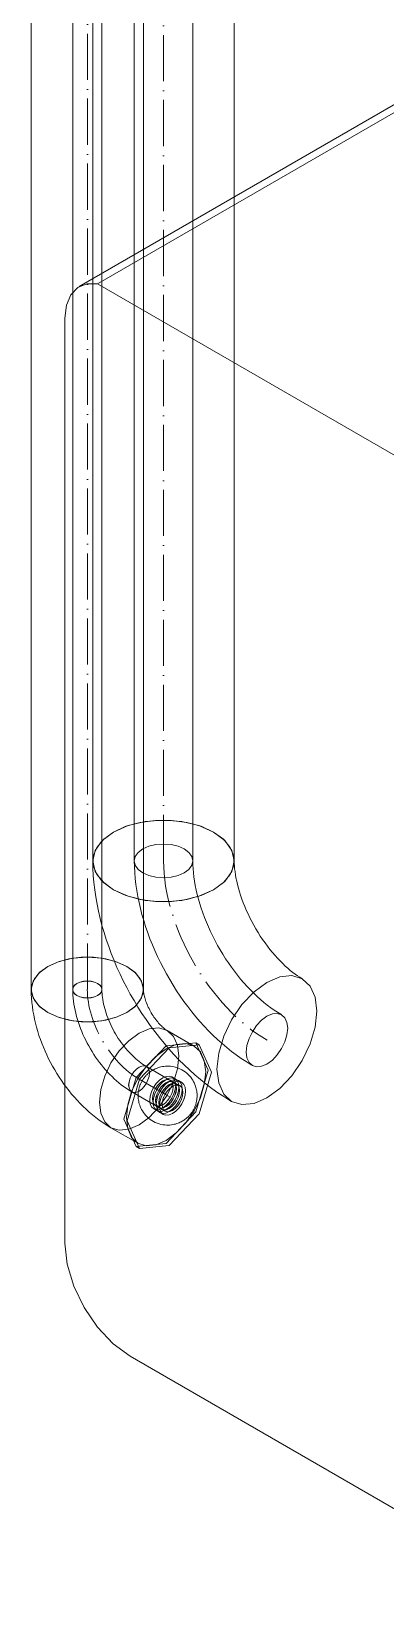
# Model space of a CAD drawing. Header units: millimetres. Extents: x -88595 to 880822, y -1054509 to -148035.
# Drawn here: x 421972.9 to 422049.9, y -317511.2 to -317172.2 of the extents above; entities that cross this region are included whole.
import ezdxf

# ---------------------------------------------------------------- set-up
doc = ezdxf.new("R2010")
doc.units = ezdxf.units.MM
doc.linetypes.add('$12$ADSK_Осевая', pattern=[14, 10, -2, 0, -2])
doc.linetypes.add('$13$ADSK_Осевая', pattern=[14, 10, -2, 0, -2])
for name, color, linetype, lineweight in [('Изоляция', 7, 'Continuous', 18), ('Оборудование', 7, 'Continuous', 18), ('Трубопровод', 7, 'Continuous', 18), ('Трубопроводы', 7, 'Continuous', 18)]:
    doc.layers.add(name, color=color, linetype=linetype, lineweight=lineweight)

# ---------------------------------------------------------------- blocks, each defined once
blk = doc.blocks.new('$0$ADSK_Настенный внутренний блок кондиционера1 - AS122MFERA-3266731-В_ОВ3_3')
at = {"layer": 'Оборудование'}
for p, q in [((-17464.31, 13785.24), (-18068.89, 13436.19)), ((-17464.31, 13785.24), (-17351.17, 13719.92)), ((-17468.27, 13784.64), (-18072.85, 13435.59)), ((-17471.38, 13577.03), (-17471.38, 13777.78)), ((-17329.96, 13683.18), (-17329.96, 13536.21)), ((-17379.46, 13507.63), (-17457.24, 13552.54)), ((-17949.03, 13155.11), (-17344.46, 13504.17)), ((-17955.75, 13370.87), (-18068.89, 13436.19)), ((-18075.96, 13428.72), (-18075.96, 13227.98)), ((-17934.54, 13187.16), (-17934.54, 13334.13)), ((-18061.82, 13203.49), (-17984.03, 13158.58))]:
    blk.add_line(p, q, dxfattribs=at)
for points in [[(-17471.38, 13777.78, 0), (-17471.06, 13780.58, 0), (-17470.12, 13782.84, 0), (-17468.62, 13784.43, 0), (-17466.64, 13785.24, 0), (-17464.31, 13785.24, 0)], [(-17351.17, 13719.92, 0), (-17345.68, 13715.92, 0), (-17340.57, 13710.52, 0), (-17336.17, 13704.09, 0), (-17332.8, 13697.07, 0), (-17330.68, 13689.94, 0), (-17329.96, 13683.18, 0)], [(-17457.24, 13552.54, 0), (-17460.9, 13555.21, 0), (-17464.31, 13558.81, 0), (-17467.24, 13563.1, 0), (-17469.49, 13567.78, 0), (-17470.9, 13572.53, 0), (-17471.38, 13577.03, 0)], [(-17329.96, 13536.21, 0), (-17331.65, 13522.39, 0), (-17336.59, 13511.46, 0), (-17344.46, 13504.17, 0), (-17354.71, 13501, 0), (-17366.65, 13502.18, 0), (-17379.46, 13507.63, 0)], [(-18068.89, 13436.19, 0), (-18071.22, 13436.19, 0), (-18073.19, 13435.37, 0), (-18074.7, 13433.79, 0), (-18075.64, 13431.52, 0), (-18075.96, 13428.72, 0)], [(-17934.54, 13334.13, 0), (-17935.26, 13340.88, 0), (-17937.38, 13348.02, 0), (-17940.75, 13355.03, 0), (-17945.14, 13361.46, 0), (-17950.26, 13366.86, 0), (-17955.75, 13370.87, 0)], [(-18075.96, 13227.98, 0), (-18075.48, 13223.48, 0), (-18074.06, 13218.72, 0), (-18071.82, 13214.04, 0), (-18068.89, 13209.76, 0), (-18065.48, 13206.16, 0), (-18061.82, 13203.49, 0)], [(-17984.03, 13158.58, 0), (-17971.22, 13153.13, 0), (-17959.28, 13151.95, 0), (-17949.03, 13155.11, 0), (-17941.17, 13162.41, 0), (-17936.22, 13173.34, 0), (-17934.54, 13187.16, 0)]]:
    blk.add_polyline3d(points, dxfattribs=at)
blk = doc.blocks.new('$0$ADSK_МедьПайка_Отвод-гнутая труба - Отвод _гнутая труба_-94627-В_ОВ3_3')
at = {"layer": 'Трубопроводы', "color": 190, "true_color": 0x8000ff}
for points in [[(12282.52, 14244.78, 0), (12282.01, 14244.4, 0), (12281.7, 14243.96, 0), (12281.59, 14243.49, 0), (12281.7, 14243.01, 0), (12282.01, 14242.57, 0), (12282.52, 14242.19, 0), (12283.17, 14241.9, 0), (12283.94, 14241.72, 0), (12284.76, 14241.65, 0), (12285.58, 14241.72, 0), (12286.35, 14241.9, 0), (12287.01, 14242.19, 0)], [(12281.59, 14243.49, 0), (12281.6, 14242.85, 0), (12281.63, 14242.22, 0), (12281.68, 14241.58, 0), (12281.76, 14240.93, 0), (12281.85, 14240.28, 0), (12281.96, 14239.63, 0), (12282.1, 14238.98, 0), (12282.25, 14238.32, 0), (12282.42, 14237.66, 0), (12282.61, 14237.01, 0), (12282.82, 14236.35, 0), (12283.04, 14235.7, 0), (12283.28, 14235.05, 0), (12283.54, 14234.4, 0), (12283.82, 14233.75, 0), (12284.11, 14233.11, 0), (12284.42, 14232.48, 0), (12284.74, 14231.85, 0), (12285.08, 14231.23, 0), (12285.43, 14230.61, 0), (12285.8, 14230.01, 0), (12286.18, 14229.41, 0), (12286.57, 14228.82, 0), (12286.98, 14228.25, 0), (12287.39, 14227.68, 0), (12287.82, 14227.13, 0), (12288.26, 14226.59, 0), (12288.71, 14226.06, 0), (12289.18, 14225.55, 0), (12289.65, 14225.06, 0), (12290.13, 14224.58, 0), (12290.62, 14224.11, 0), (12291.11, 14223.67, 0), (12291.62, 14223.24, 0), (12292.13, 14222.83, 0), (12292.65, 14222.43, 0), (12293.18, 14222.06, 0), (12293.71, 14221.71, 0), (12294.25, 14221.38, 0), (12294.4, 14221.29, 0)], [(12287.01, 14242.19, 0), (12287.51, 14242.57, 0), (12287.83, 14243.01, 0), (12287.94, 14243.49, 0), (12287.83, 14243.96, 0), (12287.51, 14244.4, 0), (12287.01, 14244.78, 0), (12286.35, 14245.07, 0), (12285.58, 14245.26, 0), (12284.76, 14245.32, 0), (12283.94, 14245.26, 0), (12283.17, 14245.07, 0), (12282.52, 14244.78, 0)], [(12287.94, 14243.49, 0), (12287.94, 14243.07, 0), (12287.97, 14242.64, 0), (12288, 14242.2, 0), (12288.05, 14241.75, 0), (12288.12, 14241.28, 0), (12288.2, 14240.81, 0), (12288.3, 14240.33, 0), (12288.42, 14239.84, 0), (12288.54, 14239.34, 0), (12288.69, 14238.85, 0), (12288.85, 14238.34, 0), (12289.02, 14237.84, 0), (12289.21, 14237.33, 0), (12289.41, 14236.82, 0), (12289.63, 14236.32, 0), (12289.86, 14235.81, 0), (12290.1, 14235.31, 0), (12290.36, 14234.81, 0), (12290.62, 14234.32, 0), (12290.9, 14233.83, 0), (12291.19, 14233.35, 0), (12291.49, 14232.88, 0), (12291.8, 14232.42, 0), (12292.12, 14231.96, 0), (12292.45, 14231.52, 0), (12292.79, 14231.09, 0), (12293.13, 14230.67, 0), (12293.48, 14230.26, 0), (12293.84, 14229.87, 0), (12294.19, 14229.49, 0), (12294.56, 14229.13, 0), (12294.92, 14228.78, 0), (12295.29, 14228.45, 0), (12295.66, 14228.14, 0), (12296.03, 14227.84, 0), (12296.39, 14227.56, 0), (12296.76, 14227.31, 0), (12297.12, 14227.07, 0), (12297.48, 14226.85, 0), (12297.58, 14226.79, 0)], [(12295.99, 14226.64, 0), (12295.41, 14226.21, 0), (12294.87, 14225.64, 0), (12294.4, 14224.96, 0), (12294.04, 14224.22, 0), (12293.82, 14223.46, 0), (12293.74, 14222.75, 0), (12293.82, 14222.12, 0), (12294.04, 14221.62, 0), (12294.4, 14221.29, 0), (12294.87, 14221.15, 0), (12295.41, 14221.2, 0), (12295.99, 14221.45, 0)], [(12295.99, 14221.45, 0), (12296.57, 14221.87, 0), (12297.11, 14222.45, 0), (12297.58, 14223.13, 0), (12297.93, 14223.87, 0), (12298.16, 14224.62, 0), (12298.23, 14225.34, 0), (12298.16, 14225.97, 0), (12297.93, 14226.46, 0), (12297.58, 14226.79, 0), (12297.11, 14226.94, 0), (12296.57, 14226.88, 0), (12295.99, 14226.64, 0)]]:
    blk.add_polyline3d(points, dxfattribs=at)
blk = doc.blocks.new('$0$ADSK_МедьПайка_Отвод-гнутая труба - Отвод _гнутая труба_-V76-В_ОВ3_3')
at = {"layer": 'Трубопроводы', "color": 134, "true_color": 0x00a6a6}
for points in [[(12301.49, 14271.29, 0), (12300.48, 14270.53, 0), (12299.84, 14269.64, 0), (12299.63, 14268.7, 0), (12299.84, 14267.75, 0), (12300.48, 14266.86, 0), (12301.49, 14266.1, 0), (12302.8, 14265.52, 0), (12304.33, 14265.15, 0), (12305.98, 14265.03, 0), (12307.62, 14265.15, 0), (12309.15, 14265.52, 0), (12310.47, 14266.1, 0)], [(12310.47, 14266.1, 0), (12311.47, 14266.86, 0), (12312.11, 14267.75, 0), (12312.33, 14268.7, 0), (12312.11, 14269.64, 0), (12311.47, 14270.53, 0), (12310.47, 14271.29, 0), (12309.15, 14271.87, 0), (12307.62, 14272.24, 0), (12305.98, 14272.36, 0), (12304.33, 14272.24, 0), (12302.8, 14271.87, 0), (12301.49, 14271.29, 0)], [(12299.63, 14268.7, 0), (12299.65, 14267.43, 0), (12299.71, 14266.16, 0), (12299.82, 14264.88, 0), (12299.96, 14263.59, 0), (12300.15, 14262.29, 0), (12300.38, 14260.98, 0), (12300.65, 14259.68, 0), (12300.95, 14258.36, 0), (12301.29, 14257.05, 0), (12301.67, 14255.74, 0), (12302.08, 14254.43, 0), (12302.53, 14253.12, 0), (12303.02, 14251.82, 0), (12303.54, 14250.52, 0), (12304.09, 14249.23, 0), (12304.67, 14247.95, 0), (12305.29, 14246.68, 0), (12305.93, 14245.42, 0), (12306.61, 14244.18, 0), (12307.31, 14242.95, 0), (12308.04, 14241.73, 0), (12308.8, 14240.54, 0), (12309.59, 14239.37, 0), (12310.4, 14238.21, 0), (12311.24, 14237.09, 0), (12312.09, 14235.98, 0), (12312.98, 14234.9, 0), (12313.88, 14233.85, 0), (12314.8, 14232.83, 0), (12315.74, 14231.84, 0), (12316.7, 14230.88, 0), (12317.68, 14229.95, 0), (12318.68, 14229.05, 0), (12319.69, 14228.2, 0), (12320.72, 14227.37, 0), (12321.76, 14226.59, 0), (12322.81, 14225.85, 0), (12323.88, 14225.14, 0), (12324.96, 14224.48, 0), (12325.25, 14224.31, 0)], [(12312.33, 14268.7, 0), (12312.34, 14267.86, 0), (12312.38, 14267.01, 0), (12312.46, 14266.12, 0), (12312.56, 14265.21, 0), (12312.69, 14264.29, 0), (12312.86, 14263.34, 0), (12313.05, 14262.38, 0), (12313.28, 14261.4, 0), (12313.54, 14260.41, 0), (12313.83, 14259.41, 0), (12314.14, 14258.41, 0), (12314.49, 14257.4, 0), (12314.87, 14256.39, 0), (12315.27, 14255.37, 0), (12315.71, 14254.36, 0), (12316.17, 14253.35, 0), (12316.65, 14252.35, 0), (12317.16, 14251.35, 0), (12317.7, 14250.36, 0), (12318.26, 14249.39, 0), (12318.84, 14248.43, 0), (12319.44, 14247.48, 0), (12320.06, 14246.56, 0), (12320.7, 14245.65, 0), (12321.36, 14244.76, 0), (12322.03, 14243.9, 0), (12322.71, 14243.06, 0), (12323.41, 14242.24, 0), (12324.12, 14241.46, 0), (12324.84, 14240.7, 0), (12325.56, 14239.97, 0), (12326.3, 14239.28, 0), (12327.03, 14238.62, 0), (12327.77, 14238, 0), (12328.5, 14237.41, 0), (12329.24, 14236.85, 0), (12329.97, 14236.34, 0), (12330.69, 14235.86, 0), (12331.41, 14235.42, 0), (12331.6, 14235.31, 0)], [(12328.43, 14234.99, 0), (12327.26, 14234.15, 0), (12326.18, 14233, 0), (12325.25, 14231.64, 0), (12324.54, 14230.16, 0), (12324.09, 14228.65, 0), (12323.94, 14227.22, 0), (12324.09, 14225.96, 0), (12324.54, 14224.97, 0), (12325.25, 14224.31, 0), (12326.18, 14224.02, 0), (12327.26, 14224.13, 0), (12328.43, 14224.62, 0)], [(12328.43, 14224.62, 0), (12329.59, 14225.47, 0), (12330.67, 14226.62, 0), (12331.6, 14227.98, 0), (12332.31, 14229.46, 0), (12332.76, 14230.97, 0), (12332.92, 14232.4, 0), (12332.76, 14233.66, 0), (12332.31, 14234.65, 0), (12331.6, 14235.31, 0), (12330.67, 14235.6, 0), (12329.59, 14235.49, 0), (12328.43, 14234.99, 0)]]:
    blk.add_polyline3d(points, dxfattribs=at)
blk = doc.blocks.new('$0$ADSK_МедьПайка_Муфта редукционная - Муфта редукционная медная под пайку-3259995-В_ОВ3_3')
at = {"layer": 'Трубопроводы', "color": 190, "true_color": 0x8000ff}
for p, q in [((-18052.45, 13262.98), (-18053.16, 13263.39)), ((-18052.05, 13263.68), (-18052.76, 13264.08)), ((-18051.37, 13263.31), (-18052.08, 13263.7)), ((-18050.62, 13262.88), (-18051.33, 13263.29)), ((-18053.33, 13259.83), (-18054.04, 13260.23)), ((-18051.02, 13262.19), (-18051.73, 13262.6)), ((-18056.73, 13257.2), (-18056.02, 13256.79)), ((-18056.33, 13257.89), (-18055.62, 13257.48)), ((-18056.06, 13256.81), (-18055.36, 13256.38)), ((-18055.33, 13256.36), (-18054.62, 13255.95)), ((-18054.93, 13257.05), (-18054.22, 13256.65))]:
    blk.add_line(p, q, dxfattribs=at)
for points in [[(-18047.28, 13260.03, 0), (-18047.29, 13260.26, 0), (-18047.3, 13260.49, 0), (-18047.32, 13260.74, 0), (-18047.36, 13260.99, 0), (-18047.4, 13261.26, 0), (-18047.46, 13261.53, 0), (-18047.54, 13261.82, 0), (-18047.63, 13262.11, 0), (-18047.74, 13262.41, 0), (-18047.88, 13262.73, 0), (-18048.04, 13263.04, 0), (-18048.22, 13263.36, 0), (-18048.43, 13263.68, 0), (-18048.66, 13264, 0), (-18048.93, 13264.31, 0), (-18049.22, 13264.62, 0), (-18049.54, 13264.91, 0), (-18049.88, 13265.18, 0), (-18050.24, 13265.43, 0), (-18050.62, 13265.65, 0), (-18051.02, 13265.85, 0), (-18051.42, 13266.02, 0), (-18051.83, 13266.16, 0), (-18052.24, 13266.27, 0), (-18052.65, 13266.35, 0), (-18053.04, 13266.4, 0), (-18053.43, 13266.42, 0), (-18053.8, 13266.43, 0), (-18054.16, 13266.41, 0), (-18054.5, 13266.38, 0), (-18054.82, 13266.33, 0), (-18055.13, 13266.26, 0), (-18055.42, 13266.19, 0), (-18055.69, 13266.11, 0), (-18055.95, 13266.02, 0), (-18056.19, 13265.92, 0), (-18056.42, 13265.82, 0), (-18056.63, 13265.71, 0), (-18056.83, 13265.6, 0), (-18057.02, 13265.49, 0), (-18057.2, 13265.38, 0), (-18057.37, 13265.26, 0), (-18057.53, 13265.15, 0), (-18057.68, 13265.03, 0), (-18057.82, 13264.91, 0), (-18057.95, 13264.8, 0), (-18058.08, 13264.68, 0), (-18058.2, 13264.56, 0), (-18058.32, 13264.44, 0), (-18058.43, 13264.32, 0), (-18058.54, 13264.2, 0), (-18058.64, 13264.08, 0), (-18058.73, 13263.96, 0), (-18058.82, 13263.84, 0), (-18058.91, 13263.72, 0), (-18059, 13263.6, 0), (-18059.08, 13263.47, 0), (-18059.16, 13263.35, 0), (-18059.23, 13263.22, 0), (-18059.31, 13263.09, 0), (-18059.37, 13262.96, 0), (-18059.44, 13262.82, 0), (-18059.5, 13262.69, 0), (-18059.57, 13262.55, 0), (-18059.62, 13262.41, 0), (-18059.68, 13262.27, 0), (-18059.73, 13262.12, 0), (-18059.78, 13261.97, 0), (-18059.83, 13261.81, 0), (-18059.88, 13261.65, 0), (-18059.92, 13261.48, 0), (-18059.95, 13261.31, 0), (-18059.99, 13261.14, 0), (-18060.02, 13260.95, 0), (-18060.04, 13260.76, 0), (-18060.06, 13260.57, 0), (-18060.07, 13260.36, 0), (-18060.08, 13260.15, 0), (-18060.08, 13260.03, 0)], [(-18057.55, 13259.02, 0), (-18057.46, 13259.91, 0), (-18057.18, 13260.86, 0), (-18056.73, 13261.79, 0), (-18056.15, 13262.64, 0), (-18055.47, 13263.36, 0), (-18054.74, 13263.89, 0), (-18054.02, 13264.2, 0), (-18053.34, 13264.26, 0), (-18052.76, 13264.08, 0), (-18052.31, 13263.67, 0), (-18052.03, 13263.05, 0), (-18051.93, 13262.27, 0)], [(-18052.5, 13261.94, 0), (-18052.58, 13262.57, 0), (-18052.8, 13263.06, 0), (-18053.16, 13263.39, 0), (-18053.62, 13263.54, 0), (-18054.16, 13263.48, 0), (-18054.74, 13263.23, 0), (-18055.33, 13262.81, 0), (-18055.87, 13262.24, 0), (-18056.33, 13261.56, 0), (-18056.69, 13260.82, 0), (-18056.91, 13260.06, 0), (-18056.99, 13259.35, 0)], [(-18056.85, 13258.61, 0), (-18056.75, 13259.51, 0), (-18056.47, 13260.45, 0), (-18056.02, 13261.38, 0), (-18055.44, 13262.23, 0), (-18054.76, 13262.95, 0), (-18054.04, 13263.48, 0), (-18053.31, 13263.79, 0), (-18052.63, 13263.86, 0), (-18052.05, 13263.68, 0), (-18051.6, 13263.26, 0), (-18051.32, 13262.64, 0), (-18051.23, 13261.86, 0)], [(-18051.23, 13261.86, 0), (-18051.32, 13262.64, 0), (-18051.6, 13263.26, 0), (-18052.05, 13263.68, 0), (-18052.63, 13263.86, 0), (-18053.31, 13263.79, 0), (-18054.04, 13263.48, 0), (-18054.76, 13262.95, 0), (-18055.44, 13262.23, 0), (-18056.02, 13261.38, 0), (-18056.47, 13260.45, 0), (-18056.75, 13259.51, 0), (-18056.85, 13258.61, 0)], [(-18056.28, 13258.94, 0), (-18056.21, 13259.65, 0), (-18055.98, 13260.41, 0), (-18055.62, 13261.15, 0), (-18055.16, 13261.83, 0), (-18054.62, 13262.4, 0), (-18054.04, 13262.83, 0), (-18053.46, 13263.07, 0), (-18052.91, 13263.13, 0), (-18052.45, 13262.98, 0), (-18052.09, 13262.65, 0), (-18051.87, 13262.16, 0), (-18051.79, 13261.53, 0)], [(-18050.5, 13261.46, 0), (-18050.6, 13262.25, 0), (-18050.88, 13262.87, 0), (-18051.33, 13263.29, 0), (-18051.92, 13263.47, 0), (-18052.6, 13263.4, 0), (-18053.33, 13263.09, 0), (-18054.06, 13262.56, 0), (-18054.74, 13261.84, 0), (-18055.33, 13260.98, 0), (-18055.78, 13260.04, 0), (-18056.06, 13259.09, 0), (-18056.16, 13258.19, 0)], [(-18056.16, 13258.19, 0), (-18056.06, 13259.09, 0), (-18055.78, 13260.04, 0), (-18055.33, 13260.98, 0), (-18054.74, 13261.84, 0), (-18054.06, 13262.56, 0), (-18053.33, 13263.09, 0), (-18052.6, 13263.4, 0), (-18051.92, 13263.47, 0), (-18051.33, 13263.29, 0), (-18050.88, 13262.87, 0), (-18050.6, 13262.25, 0), (-18050.5, 13261.46, 0)], [(-18049.79, 13261.05, 0), (-18049.89, 13261.84, 0), (-18050.17, 13262.46, 0), (-18050.62, 13262.88, 0), (-18051.21, 13263.06, 0), (-18051.89, 13262.99, 0), (-18052.62, 13262.68, 0), (-18053.35, 13262.15, 0), (-18054.04, 13261.43, 0), (-18054.62, 13260.57, 0), (-18055.07, 13259.64, 0), (-18055.35, 13258.69, 0), (-18055.45, 13257.78, 0)], [(-18060.08, 13260.03, 0), (-18060.08, 13259.8, 0), (-18060.07, 13259.57, 0), (-18060.04, 13259.32, 0), (-18060.01, 13259.07, 0), (-18059.96, 13258.8, 0), (-18059.9, 13258.53, 0), (-18059.83, 13258.24, 0), (-18059.74, 13257.95, 0), (-18059.62, 13257.65, 0), (-18059.49, 13257.33, 0), (-18059.33, 13257.02, 0), (-18059.15, 13256.7, 0), (-18058.94, 13256.38, 0), (-18058.7, 13256.06, 0), (-18058.44, 13255.75, 0), (-18058.15, 13255.44, 0), (-18057.83, 13255.15, 0), (-18057.49, 13254.88, 0), (-18057.12, 13254.63, 0), (-18056.74, 13254.41, 0), (-18056.35, 13254.21, 0), (-18055.94, 13254.04, 0), (-18055.53, 13253.9, 0), (-18055.12, 13253.79, 0), (-18054.72, 13253.71, 0), (-18054.32, 13253.66, 0), (-18053.94, 13253.63, 0), (-18053.57, 13253.63, 0), (-18053.21, 13253.65, 0), (-18052.87, 13253.68, 0), (-18052.54, 13253.73, 0), (-18052.24, 13253.8, 0), (-18051.95, 13253.87, 0), (-18051.68, 13253.95, 0), (-18051.42, 13254.04, 0), (-18051.18, 13254.14, 0), (-18050.95, 13254.24, 0), (-18050.74, 13254.35, 0), (-18050.54, 13254.46, 0), (-18050.35, 13254.57, 0), (-18050.17, 13254.68, 0), (-18050, 13254.8, 0), (-18049.84, 13254.91, 0), (-18049.69, 13255.03, 0), (-18049.55, 13255.15, 0), (-18049.41, 13255.26, 0), (-18049.28, 13255.38, 0), (-18049.16, 13255.5, 0), (-18049.05, 13255.62, 0), (-18048.94, 13255.74, 0), (-18048.83, 13255.86, 0), (-18048.73, 13255.98, 0), (-18048.63, 13256.1, 0), (-18048.54, 13256.22, 0), (-18048.45, 13256.34, 0), (-18048.37, 13256.46, 0), (-18048.29, 13256.59, 0), (-18048.21, 13256.71, 0), (-18048.13, 13256.84, 0), (-18048.06, 13256.97, 0), (-18047.99, 13257.1, 0), (-18047.93, 13257.24, 0), (-18047.86, 13257.37, 0), (-18047.8, 13257.51, 0), (-18047.74, 13257.65, 0), (-18047.69, 13257.79, 0), (-18047.63, 13257.94, 0), (-18047.58, 13258.09, 0), (-18047.54, 13258.25, 0), (-18047.49, 13258.41, 0), (-18047.45, 13258.58, 0), (-18047.41, 13258.75, 0), (-18047.38, 13258.92, 0), (-18047.35, 13259.11, 0), (-18047.33, 13259.3, 0), (-18047.31, 13259.49, 0), (-18047.29, 13259.7, 0), (-18047.28, 13259.91, 0), (-18047.28, 13260.03, 0)], [(-18051.93, 13262.27, 0), (-18052.03, 13261.37, 0), (-18052.31, 13260.42, 0), (-18052.76, 13259.49, 0), (-18053.34, 13258.64, 0), (-18054.02, 13257.93, 0), (-18054.74, 13257.4, 0), (-18055.47, 13257.09, 0), (-18056.15, 13257.02, 0), (-18056.73, 13257.2, 0), (-18057.18, 13257.61, 0), (-18057.46, 13258.23, 0), (-18057.55, 13259.02, 0)], [(-18056.99, 13259.35, 0), (-18056.91, 13258.72, 0), (-18056.69, 13258.22, 0), (-18056.33, 13257.89, 0), (-18055.87, 13257.75, 0), (-18055.33, 13257.8, 0), (-18054.74, 13258.05, 0), (-18054.16, 13258.47, 0), (-18053.62, 13259.05, 0), (-18053.16, 13259.73, 0), (-18052.8, 13260.47, 0), (-18052.58, 13261.22, 0), (-18052.5, 13261.94, 0)], [(-18051.23, 13261.86, 0), (-18051.32, 13260.96, 0), (-18051.6, 13260.02, 0), (-18052.05, 13259.09, 0), (-18052.63, 13258.23, 0), (-18053.31, 13257.52, 0), (-18054.04, 13256.99, 0), (-18054.76, 13256.68, 0), (-18055.44, 13256.61, 0), (-18056.02, 13256.79, 0), (-18056.47, 13257.21, 0), (-18056.75, 13257.83, 0), (-18056.85, 13258.61, 0)], [(-18056.85, 13258.61, 0), (-18056.75, 13257.83, 0), (-18056.47, 13257.21, 0), (-18056.02, 13256.79, 0), (-18055.44, 13256.61, 0), (-18054.76, 13256.68, 0), (-18054.04, 13256.99, 0), (-18053.31, 13257.52, 0), (-18052.63, 13258.23, 0), (-18052.05, 13259.09, 0), (-18051.6, 13260.02, 0), (-18051.32, 13260.96, 0), (-18051.23, 13261.86, 0)], [(-18051.79, 13261.53, 0), (-18051.87, 13260.82, 0), (-18052.09, 13260.06, 0), (-18052.45, 13259.32, 0), (-18052.91, 13258.64, 0), (-18053.46, 13258.07, 0), (-18054.04, 13257.64, 0), (-18054.62, 13257.39, 0), (-18055.16, 13257.34, 0), (-18055.62, 13257.48, 0), (-18055.98, 13257.82, 0), (-18056.21, 13258.31, 0), (-18056.28, 13258.94, 0)], [(-18056.16, 13258.19, 0), (-18056.06, 13257.4, 0), (-18055.78, 13256.78, 0), (-18055.33, 13256.36, 0), (-18054.74, 13256.18, 0), (-18054.06, 13256.25, 0), (-18053.33, 13256.56, 0), (-18052.6, 13257.09, 0), (-18051.92, 13257.81, 0), (-18051.33, 13258.67, 0), (-18050.88, 13259.61, 0), (-18050.6, 13260.56, 0), (-18050.5, 13261.46, 0)], [(-18050.5, 13261.46, 0), (-18050.6, 13260.56, 0), (-18050.88, 13259.61, 0), (-18051.33, 13258.67, 0), (-18051.92, 13257.81, 0), (-18052.6, 13257.09, 0), (-18053.33, 13256.56, 0), (-18054.06, 13256.25, 0), (-18054.74, 13256.18, 0), (-18055.33, 13256.36, 0), (-18055.78, 13256.78, 0), (-18056.06, 13257.4, 0), (-18056.16, 13258.19, 0)], [(-18051.07, 13261.13, 0), (-18051.14, 13261.76, 0), (-18051.37, 13262.26, 0), (-18051.73, 13262.6, 0), (-18052.2, 13262.74, 0), (-18052.74, 13262.69, 0), (-18053.33, 13262.44, 0), (-18053.92, 13262.01, 0), (-18054.46, 13261.44, 0), (-18054.93, 13260.75, 0), (-18055.29, 13260, 0), (-18055.52, 13259.24, 0), (-18055.59, 13258.52, 0)], [(-18055.59, 13258.52, 0), (-18055.52, 13257.89, 0), (-18055.29, 13257.39, 0), (-18054.93, 13257.05, 0), (-18054.46, 13256.91, 0), (-18053.92, 13256.96, 0), (-18053.33, 13257.21, 0), (-18052.74, 13257.64, 0), (-18052.2, 13258.22, 0), (-18051.73, 13258.9, 0), (-18051.37, 13259.65, 0), (-18051.14, 13260.41, 0), (-18051.07, 13261.13, 0)], [(-18055.45, 13257.78, 0), (-18055.35, 13256.99, 0), (-18055.07, 13256.37, 0), (-18054.62, 13255.95, 0), (-18054.04, 13255.77, 0), (-18053.35, 13255.84, 0), (-18052.62, 13256.15, 0), (-18051.89, 13256.69, 0), (-18051.21, 13257.41, 0), (-18050.62, 13258.26, 0), (-18050.17, 13259.2, 0), (-18049.89, 13260.15, 0), (-18049.79, 13261.05, 0)], [(-18054.89, 13258.11, 0), (-18054.81, 13258.83, 0), (-18054.58, 13259.59, 0), (-18054.22, 13260.34, 0), (-18053.75, 13261.03, 0), (-18053.21, 13261.6, 0), (-18052.62, 13262.03, 0), (-18052.04, 13262.28, 0), (-18051.49, 13262.33, 0), (-18051.02, 13262.19, 0), (-18050.66, 13261.86, 0), (-18050.44, 13261.36, 0), (-18050.36, 13260.72, 0)], [(-18050.36, 13260.72, 0), (-18050.44, 13260, 0), (-18050.66, 13259.24, 0), (-18051.02, 13258.49, 0), (-18051.49, 13257.81, 0), (-18052.04, 13257.23, 0), (-18052.62, 13256.8, 0), (-18053.21, 13256.56, 0), (-18053.75, 13256.5, 0), (-18054.22, 13256.65, 0), (-18054.58, 13256.98, 0), (-18054.81, 13257.48, 0), (-18054.89, 13258.11, 0)]]:
    blk.add_polyline3d(points, dxfattribs=at)

msp = doc.modelspace()

# ---------------------------------------------------------------- linework, layer by layer
at = {"layer": 'Изоляция', "color": 190, "true_color": 0x8000ff}
for p, q in [((421972.89, -316869.62), (421972.89, -317380.14)), ((421997.24, -317380.14), (421997.24, -316869.62)), ((422008.23, -317392.42), (422002.38, -317389.03)), ((422009.34, -317392.13), (422008.63, -317391.72)), ((421990.2, -317410.12), (421996.06, -317413.5)), ((421995.66, -317414.2), (421996.37, -317414.6))]:
    msp.add_line(p, q, dxfattribs=at)
at = {"layer": 'Изоляция', "color": 134, "true_color": 0x00a6a6}
for p, q in [((421986.27, -316867.64), (421986.27, -317352.23)), ((422016.97, -317352.23), (422016.97, -316867.64))]:
    msp.add_line(p, q, dxfattribs=at)
for points in [[(421990.76, -317345.97, 0), (421993.94, -317344.56, 0), (421997.64, -317343.67, 0), (422001.62, -317343.37, 0), (422005.59, -317343.67, 0), (422009.29, -317344.56, 0), (422012.47, -317345.97, 0)], [(422012.47, -317345.97, 0), (422009.78, -317344.73, 0), (422006.68, -317343.87, 0), (422003.33, -317343.43, 0), (421999.89, -317343.43, 0), (421996.54, -317343.87, 0), (421993.45, -317344.73, 0), (421990.76, -317345.97, 0)], [(421990.76, -317358.5, 0), (421988.32, -317356.67, 0), (421986.79, -317354.53, 0), (421986.27, -317352.23, 0), (421986.79, -317349.94, 0), (421988.32, -317347.8, 0), (421990.76, -317345.97, 0)], [(421990.76, -317345.97, 0), (421988.62, -317347.52, 0), (421987.13, -317349.31, 0), (421986.36, -317351.24, 0), (421986.36, -317353.23, 0), (421987.13, -317355.16, 0), (421988.62, -317356.95, 0), (421990.76, -317358.5, 0)], [(422012.47, -317345.97, 0), (422014.91, -317347.8, 0), (422016.44, -317349.94, 0), (422016.97, -317352.23, 0), (422016.44, -317354.53, 0), (422014.91, -317356.67, 0), (422012.47, -317358.5, 0)], [(422012.47, -317358.5, 0), (422014.61, -317356.95, 0), (422016.11, -317355.16, 0), (422016.87, -317353.22, 0), (422016.87, -317351.24, 0), (422016.1, -317349.31, 0), (422014.61, -317347.52, 0), (422012.47, -317345.97, 0)], [(421986.27, -317352.23, 0), (421986.29, -317353.8, 0), (421986.37, -317355.37, 0), (421986.5, -317356.94, 0), (421986.68, -317358.5, 0), (421986.91, -317360.06, 0), (421987.18, -317361.62, 0), (421987.49, -317363.17, 0), (421987.85, -317364.72, 0), (421988.25, -317366.26, 0), (421988.69, -317367.79, 0), (421989.18, -317369.32, 0), (421989.7, -317370.84, 0), (421990.26, -317372.35, 0), (421990.86, -317373.85, 0), (421991.5, -317375.34, 0), (421992.17, -317376.81, 0), (421992.87, -317378.27, 0), (421993.61, -317379.71, 0), (421994.39, -317381.14, 0), (421995.2, -317382.55, 0), (421996.04, -317383.94, 0), (421996.91, -317385.31, 0), (421997.81, -317386.66, 0), (421998.74, -317387.98, 0), (421999.71, -317389.28, 0), (422000.7, -317390.56, 0), (422001.72, -317391.8, 0), (422002.76, -317393.02, 0), (422003.84, -317394.21, 0), (422004.94, -317395.37, 0), (422006.07, -317396.5, 0), (422007.22, -317397.6, 0), (422008.4, -317398.65, 0), (422009.6, -317399.68, 0), (422010.84, -317400.66, 0), (422012.09, -317401.61, 0), (422013.38, -317402.52, 0), (422014.69, -317403.38, 0), (422016.03, -317404.2, 0), (422016.39, -317404.41, 0)], [(422016.97, -317352.23, 0), (422016.98, -317352.76, 0), (422017, -317353.33, 0), (422017.05, -317353.93, 0), (422017.13, -317354.56, 0), (422017.22, -317355.23, 0), (422017.34, -317355.92, 0), (422017.49, -317356.64, 0), (422017.66, -317357.38, 0), (422017.86, -317358.14, 0), (422018.08, -317358.91, 0), (422018.33, -317359.7, 0), (422018.61, -317360.5, 0), (422018.91, -317361.31, 0), (422019.23, -317362.12, 0), (422019.58, -317362.94, 0), (422019.95, -317363.75, 0), (422020.35, -317364.57, 0), (422020.76, -317365.38, 0), (422021.2, -317366.18, 0), (422021.65, -317366.98, 0), (422022.13, -317367.76, 0), (422022.62, -317368.53, 0), (422023.12, -317369.28, 0), (422023.64, -317370.02, 0), (422024.17, -317370.73, 0), (422024.71, -317371.43, 0), (422025.25, -317372.1, 0), (422025.81, -317372.74, 0), (422026.37, -317373.36, 0), (422026.93, -317373.95, 0), (422027.48, -317374.51, 0), (422028.04, -317375.04, 0), (422028.59, -317375.53, 0), (422029.13, -317375.99, 0), (422029.67, -317376.42, 0), (422030.18, -317376.81, 0), (422030.68, -317377.16, 0), (422031.17, -317377.48, 0), (422031.62, -317377.76, 0), (422031.74, -317377.83, 0)], [(422012.47, -317358.5, 0), (422009.29, -317359.91, 0), (422005.59, -317360.79, 0), (422001.62, -317361.1, 0), (421997.64, -317360.79, 0), (421993.94, -317359.91, 0), (421990.76, -317358.5, 0)], [(421990.76, -317358.5, 0), (421993.45, -317359.74, 0), (421996.55, -317360.6, 0), (421999.9, -317361.04, 0), (422003.34, -317361.04, 0), (422006.69, -317360.6, 0), (422009.78, -317359.74, 0), (422012.47, -317358.5, 0)], [(422024.07, -317378.59, 0), (422021.26, -317380.64, 0), (422018.64, -317383.4, 0), (422016.39, -317386.69, 0), (422014.67, -317390.28, 0), (422013.58, -317393.93, 0), (422013.21, -317397.39, 0)], [(422034.92, -317384.85, 0), (422034.55, -317381.82, 0), (422033.47, -317379.43, 0), (422031.74, -317377.83, 0), (422029.49, -317377.13, 0), (422026.88, -317377.39, 0), (422024.07, -317378.59, 0)], [(422024.07, -317403.65, 0), (422026.88, -317401.6, 0), (422029.49, -317398.84, 0), (422031.74, -317395.55, 0), (422033.47, -317391.96, 0), (422034.55, -317388.31, 0), (422034.92, -317384.85, 0)], [(422013.21, -317397.39, 0), (422013.58, -317400.42, 0), (422014.67, -317402.81, 0), (422016.39, -317404.41, 0), (422018.64, -317405.11, 0), (422021.26, -317404.85, 0), (422024.07, -317403.65, 0)]]:
    msp.add_polyline3d(points, dxfattribs=at)
at = {"layer": 'Изоляция', "color": 190, "true_color": 0x8000ff}
for points in [[(421976.46, -317385.11, 0), (421974.52, -317383.65, 0), (421973.31, -317381.95, 0), (421972.89, -317380.14, 0), (421973.31, -317378.32, 0), (421974.52, -317376.62, 0), (421976.46, -317375.17, 0)], [(421976.46, -317375.17, 0), (421974.76, -317376.4, 0), (421973.57, -317377.82, 0), (421972.97, -317379.35, 0), (421972.97, -317380.92, 0), (421973.57, -317382.46, 0), (421974.76, -317383.88, 0), (421976.46, -317385.11, 0)], [(421976.46, -317375.17, 0), (421978.98, -317374.05, 0), (421981.91, -317373.35, 0), (421985.07, -317373.11, 0), (421988.22, -317373.35, 0), (421991.15, -317374.05, 0), (421993.67, -317375.17, 0)], [(421993.67, -317375.17, 0), (421991.54, -317374.18, 0), (421989.08, -317373.5, 0), (421986.43, -317373.15, 0), (421983.7, -317373.15, 0), (421981.04, -317373.5, 0), (421978.59, -317374.18, 0), (421976.46, -317375.17, 0)], [(421993.67, -317375.17, 0), (421995.61, -317376.62, 0), (421996.83, -317378.32, 0), (421997.24, -317380.14, 0), (421996.83, -317381.95, 0), (421995.61, -317383.65, 0), (421993.67, -317385.11, 0)], [(421993.67, -317385.11, 0), (421995.37, -317383.87, 0), (421996.56, -317382.46, 0), (421997.16, -317380.92, 0), (421997.16, -317379.35, 0), (421996.56, -317377.81, 0), (421995.37, -317376.4, 0), (421993.67, -317375.17, 0)], [(421972.89, -317380.14, 0), (421972.91, -317381.07, 0), (421972.95, -317382, 0), (421973.03, -317382.93, 0), (421973.13, -317383.84, 0), (421973.27, -317384.76, 0), (421973.42, -317385.66, 0), (421973.61, -317386.56, 0), (421973.81, -317387.45, 0), (421974.04, -317388.34, 0), (421974.3, -317389.22, 0), (421974.57, -317390.09, 0), (421974.87, -317390.95, 0), (421975.19, -317391.81, 0), (421975.53, -317392.66, 0), (421975.89, -317393.5, 0), (421976.27, -317394.34, 0), (421976.67, -317395.16, 0), (421977.09, -317395.98, 0), (421977.52, -317396.78, 0), (421977.98, -317397.58, 0), (421978.45, -317398.36, 0), (421978.94, -317399.13, 0), (421979.45, -317399.89, 0), (421979.98, -317400.64, 0), (421980.52, -317401.38, 0), (421981.09, -317402.1, 0), (421981.66, -317402.81, 0), (421982.26, -317403.5, 0), (421982.87, -317404.18, 0), (421983.5, -317404.85, 0), (421984.15, -317405.49, 0), (421984.81, -317406.12, 0), (421985.5, -317406.74, 0), (421986.2, -317407.33, 0), (421986.92, -317407.9, 0), (421987.65, -317408.46, 0), (421988.41, -317408.99, 0), (421989.19, -317409.51, 0), (421989.98, -317409.99, 0), (421990.2, -317410.12, 0)], [(421997.24, -317380.14, 0), (421997.24, -317380.25, 0), (421997.25, -317380.38, 0), (421997.26, -317380.54, 0), (421997.28, -317380.72, 0), (421997.31, -317380.92, 0), (421997.35, -317381.14, 0), (421997.4, -317381.38, 0), (421997.46, -317381.63, 0), (421997.53, -317381.9, 0), (421997.61, -317382.17, 0), (421997.7, -317382.46, 0), (421997.8, -317382.75, 0), (421997.91, -317383.05, 0), (421998.03, -317383.36, 0), (421998.16, -317383.67, 0), (421998.31, -317383.98, 0), (421998.46, -317384.29, 0), (421998.62, -317384.61, 0), (421998.79, -317384.92, 0), (421998.96, -317385.22, 0), (421999.14, -317385.53, 0), (421999.33, -317385.82, 0), (421999.53, -317386.11, 0), (421999.73, -317386.39, 0), (421999.93, -317386.67, 0), (422000.13, -317386.93, 0), (422000.34, -317387.18, 0), (422000.54, -317387.42, 0), (422000.74, -317387.64, 0), (422000.94, -317387.85, 0), (422001.14, -317388.05, 0), (422001.33, -317388.23, 0), (422001.51, -317388.39, 0), (422001.69, -317388.54, 0), (422001.85, -317388.67, 0), (422002, -317388.79, 0), (422002.14, -317388.88, 0), (422002.25, -317388.96, 0), (422002.35, -317389.02, 0), (422002.38, -317389.03, 0)], [(421993.67, -317385.11, 0), (421991.15, -317386.22, 0), (421988.22, -317386.93, 0), (421985.07, -317387.16, 0), (421981.91, -317386.93, 0), (421978.98, -317386.22, 0), (421976.46, -317385.11, 0)], [(421976.46, -317385.11, 0), (421978.59, -317386.09, 0), (421981.05, -317386.77, 0), (421983.7, -317387.12, 0), (421986.43, -317387.12, 0), (421989.09, -317386.77, 0), (421991.54, -317386.09, 0), (421993.67, -317385.11, 0)], [(421996.29, -317389.64, 0), (421998.52, -317388.69, 0), (422000.6, -317388.48, 0), (422002.38, -317389.03, 0), (422003.75, -317390.3, 0), (422004.61, -317392.2, 0), (422004.9, -317394.61, 0)], [(422004.9, -317394.61, 0), (422004.61, -317392.2, 0), (422003.75, -317390.3, 0), (422002.38, -317389.03, 0), (422000.6, -317388.48, 0), (421998.52, -317388.69, 0), (421996.29, -317389.64, 0)], [(421987.68, -317404.55, 0), (421987.98, -317401.81, 0), (421988.84, -317398.91, 0), (421990.2, -317396.06, 0), (421991.99, -317393.45, 0), (421994.06, -317391.26, 0), (421996.29, -317389.64, 0)], [(421996.29, -317389.64, 0), (421994.06, -317391.26, 0), (421991.99, -317393.45, 0), (421990.2, -317396.06, 0), (421988.84, -317398.91, 0), (421987.98, -317401.81, 0), (421987.68, -317404.55, 0)], [(421992.97, -317408.26, 0), (421995.66, -317399.21, 0), (422002.15, -317392.37, 0)], [(422002.85, -317392.77, 0), (421996.37, -317399.62, 0), (421993.68, -317408.66, 0)], [(422002.15, -317392.37, 0), (422008.63, -317391.72, 0), (422011.32, -317397.66, 0)], [(422010.76, -317397.99, 0), (422010.46, -317395.59, 0), (422009.6, -317393.68, 0), (422008.23, -317392.42, 0), (422006.45, -317391.87, 0), (422004.37, -317392.07, 0), (422002.15, -317393.02, 0)], [(422012.03, -317398.07, 0), (422009.34, -317392.13, 0), (422002.85, -317392.77, 0)], [(422002.15, -317393.02, 0), (421999.92, -317394.64, 0), (421997.84, -317396.84, 0), (421996.06, -317399.44, 0), (421994.69, -317402.29, 0), (421993.83, -317405.19, 0), (421993.54, -317407.93, 0)], [(422004.9, -317394.61, 0), (422004.61, -317397.35, 0), (422003.75, -317400.24, 0), (422002.38, -317403.09, 0), (422000.6, -317405.7, 0), (421998.52, -317407.89, 0), (421996.29, -317409.52, 0)], [(421996.29, -317409.52, 0), (421998.52, -317407.89, 0), (422000.6, -317405.7, 0), (422002.38, -317403.09, 0), (422003.75, -317400.24, 0), (422004.61, -317397.35, 0), (422004.9, -317394.61, 0)], [(422011.32, -317397.66, 0), (422008.63, -317406.7, 0), (422002.15, -317413.55, 0)], [(422002.15, -317412.9, 0), (422004.37, -317411.27, 0), (422006.45, -317409.08, 0), (422008.23, -317406.47, 0), (422009.6, -317403.63, 0), (422010.46, -317400.73, 0), (422010.76, -317397.99, 0)], [(422002.85, -317413.96, 0), (422009.34, -317407.11, 0), (422012.03, -317398.07, 0)], [(421996.29, -317409.52, 0), (421994.06, -317410.47, 0), (421991.99, -317410.67, 0), (421990.2, -317410.12, 0), (421988.84, -317408.85, 0), (421987.98, -317406.95, 0), (421987.68, -317404.55, 0)], [(421987.68, -317404.55, 0), (421987.98, -317406.95, 0), (421988.84, -317408.85, 0), (421990.2, -317410.12, 0), (421991.99, -317410.67, 0), (421994.06, -317410.47, 0), (421996.29, -317409.52, 0)], [(422002.15, -317413.55, 0), (421995.66, -317414.2, 0), (421992.97, -317408.26, 0)], [(421993.54, -317407.93, 0), (421993.83, -317410.33, 0), (421994.69, -317412.23, 0), (421996.06, -317413.5, 0), (421997.84, -317414.05, 0), (421999.92, -317413.85, 0), (422002.15, -317412.9, 0)], [(421993.68, -317408.66, 0), (421996.37, -317414.6, 0), (422002.85, -317413.96, 0)]]:
    msp.add_polyline3d(points, dxfattribs=at)
at = {"layer": 'Трубопровод', "color": 190, "true_color": 0x8000ff}
for p, q in [((421981.89, -316869.62), (421981.89, -317380.14)), ((421988.24, -317380.14), (421988.24, -316869.62)), ((422003.73, -317400.21), (421997.88, -317396.83)), ((421994.7, -317402.33), (422000.56, -317405.71))]:
    msp.add_line(p, q, dxfattribs=at)
at = {"layer": 'Трубопровод', "color": 190, "linetype": '$12$ADSK_Осевая', "true_color": 0x8000ff}
for p, q in [((421985.07, -317380.14), (421985.07, -316869.62)), ((421985.07, -317380.14), (421985.07, -316869.62)), ((422002.15, -317402.96), (421996.29, -317399.58)), ((422002.15, -317402.96), (421996.29, -317399.58))]:
    msp.add_line(p, q, dxfattribs=at)
at = {"layer": 'Трубопровод', "color": 134, "true_color": 0x00a6a6}
for p, q in [((421995.27, -316867.64), (421995.27, -317352.23)), ((422007.97, -317352.23), (422007.97, -316867.64))]:
    msp.add_line(p, q, dxfattribs=at)
at = {"layer": 'Трубопровод', "color": 134, "linetype": '$12$ADSK_Осевая', "true_color": 0x00a6a6}
msp.add_line((422001.62, -317352.23), (422001.62, -316867.64), dxfattribs=at)
msp.add_line((422001.62, -317352.23), (422001.62, -316867.64), dxfattribs=at)
at = {"layer": 'Трубопровод', "color": 134, "true_color": 0x00a6a6}
for points in [[(421997.13, -317349.64, 0), (421998.44, -317349.06, 0), (421999.97, -317348.69, 0), (422001.62, -317348.57, 0), (422003.26, -317348.69, 0), (422004.79, -317349.06, 0), (422006.11, -317349.64, 0)], [(421997.13, -317354.83, 0), (421996.12, -317354.07, 0), (421995.48, -317353.18, 0), (421995.27, -317352.23, 0), (421995.48, -317351.29, 0), (421996.12, -317350.4, 0), (421997.13, -317349.64, 0)], [(422006.11, -317349.64, 0), (422007.12, -317350.4, 0), (422007.75, -317351.29, 0), (422007.97, -317352.23, 0), (422007.75, -317353.18, 0), (422007.12, -317354.07, 0), (422006.11, -317354.83, 0)], [(422006.11, -317354.83, 0), (422004.79, -317355.41, 0), (422003.26, -317355.78, 0), (422001.62, -317355.9, 0), (421999.97, -317355.78, 0), (421998.44, -317355.41, 0), (421997.13, -317354.83, 0)]]:
    msp.add_polyline3d(points, dxfattribs=at)
at = {"layer": 'Трубопровод', "color": 190, "true_color": 0x8000ff}
for points in [[(421982.82, -317381.43, 0), (421982.32, -317381.05, 0), (421982, -317380.61, 0), (421981.89, -317380.14, 0), (421982, -317379.66, 0), (421982.32, -317379.22, 0), (421982.82, -317378.84, 0)], [(421982.82, -317378.84, 0), (421983.48, -317378.55, 0), (421984.24, -317378.37, 0), (421985.07, -317378.3, 0), (421985.89, -317378.37, 0), (421986.65, -317378.55, 0), (421987.31, -317378.84, 0)], [(421987.31, -317378.84, 0), (421987.82, -317379.22, 0), (421988.13, -317379.66, 0), (421988.24, -317380.14, 0), (421988.13, -317380.61, 0), (421987.82, -317381.05, 0), (421987.31, -317381.43, 0)], [(421987.31, -317381.43, 0), (421986.65, -317381.72, 0), (421985.89, -317381.91, 0), (421985.07, -317381.97, 0), (421984.24, -317381.91, 0), (421983.48, -317381.72, 0), (421982.82, -317381.43, 0)], [(421994.05, -317400.87, 0), (421994.12, -317400.16, 0), (421994.35, -317399.4, 0), (421994.7, -317398.66, 0), (421995.17, -317397.98, 0), (421995.71, -317397.41, 0), (421996.29, -317396.99, 0)], [(421996.29, -317396.99, 0), (421996.87, -317396.74, 0), (421997.41, -317396.69, 0), (421997.88, -317396.83, 0), (421998.23, -317397.16, 0), (421998.46, -317397.66, 0), (421998.54, -317398.28, 0)], [(421998.54, -317398.28, 0), (421998.46, -317399, 0), (421998.23, -317399.75, 0), (421997.88, -317400.49, 0), (421997.41, -317401.18, 0), (421996.87, -317401.75, 0), (421996.29, -317402.17, 0)], [(421996.29, -317402.17, 0), (421995.71, -317402.42, 0), (421995.17, -317402.47, 0), (421994.7, -317402.33, 0), (421994.35, -317402, 0), (421994.12, -317401.5, 0), (421994.05, -317400.87, 0)], [(422002.15, -317400.37, 0), (422001.57, -317400.79, 0), (422001.02, -317401.36, 0), (422000.56, -317402.04, 0), (422000.2, -317402.79, 0), (421999.98, -317403.54, 0), (421999.9, -317404.26, 0)], [(422004.39, -317401.66, 0), (422004.32, -317401.04, 0), (422004.09, -317400.54, 0), (422003.73, -317400.21, 0), (422003.27, -317400.07, 0), (422002.73, -317400.12, 0), (422002.15, -317400.37, 0)], [(422002.15, -317405.55, 0), (422002.73, -317405.13, 0), (422003.27, -317404.56, 0), (422003.73, -317403.88, 0), (422004.09, -317403.13, 0), (422004.32, -317402.38, 0), (422004.39, -317401.66, 0)], [(421999.9, -317404.26, 0), (421999.98, -317404.88, 0), (422000.2, -317405.38, 0), (422000.56, -317405.71, 0), (422001.02, -317405.85, 0), (422001.57, -317405.8, 0), (422002.15, -317405.55, 0)]]:
    msp.add_polyline3d(points, dxfattribs=at)
at = {"layer": 'Трубопроводы', "color": 134, "linetype": '$13$ADSK_Осевая', "true_color": 0x00a6a6}
msp.add_ellipse((422024.07, -317365.2), major_axis=(-15.88, 27.5), ratio=0.57735, start_param=0.785398, end_param=2.356194, dxfattribs=at)
at = {"layer": 'Трубопроводы', "color": 190, "linetype": '$13$ADSK_Осевая', "true_color": 0x8000ff}
msp.add_ellipse((421996.29, -317386.62), major_axis=(-7.94, 13.75), ratio=0.57735, start_param=0.785398, end_param=2.356194, dxfattribs=at)

# ---------------------------------------------------------------- block references
at = {"layer": 'Оборудование'}
msp.add_blockref('$0$ADSK_Настенный внутренний блок кондиционера1 - AS122MFERA-3266731-В_ОВ3_3', (440056.18, -330663.19), dxfattribs=at)
at = {"layer": 'Трубопроводы', "color": 134, "true_color": 0x00a6a6}
msp.add_blockref('$0$ADSK_МедьПайка_Отвод-гнутая труба - Отвод _гнутая труба_-V76-В_ОВ3_3', (409695.64, -331620.93), dxfattribs=at)
at = {"layer": 'Трубопроводы', "color": 190, "true_color": 0x8000ff}
for name, p in [('$0$ADSK_МедьПайка_Отвод-гнутая труба - Отвод _гнутая труба_-94627-В_ОВ3_3', (409700.3, -331623.62)), ('$0$ADSK_МедьПайка_Муфта редукционная - Муфта редукционная медная под пайку-3259995-В_ОВ3_3', (440056.18, -330663.19))]:
    msp.add_blockref(name, p, dxfattribs=at)

doc.saveas('drawing.dxf')
